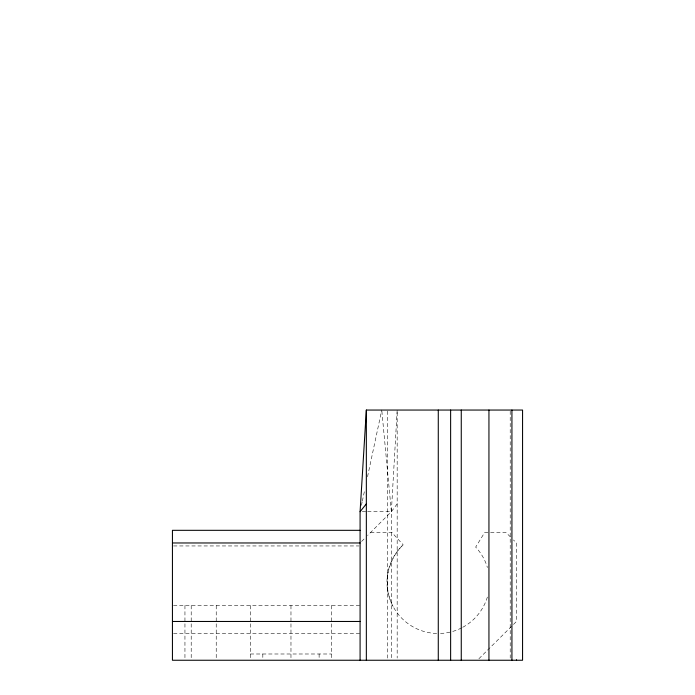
<?xml version="1.0" encoding="UTF-8"?>
<svg xmlns="http://www.w3.org/2000/svg" width="695" height="695" viewBox="0 0 695 695"><rect width="100%" height="100%" fill="white"/><g stroke="black" fill="none" stroke-linecap="round" stroke-linejoin="round"><path stroke-width="0.52" stroke-dasharray="3.48 2.61" d="M361.443 505.343L362.121 502.164M362.347 501.104L364.832 489.462M367.533 476.753L381.764 410.05M397.175 503.875L391.363 511.694L367.594 535.463M370.6 532.457L391.867 532.457L403.169 544.828C386.724 560.439 382.467 586.406 393.075 606.457M361.591 541.466L364.597 538.46M478.898 658.73L516.463 621.469L516.463 542.969L513.457 539.963M362.243 511.694L366.56 511.694M367.638 511.694L391.363 511.694L397.175 410.05L397.175 658.078M173.524 545.949L359.002 545.949M173.481 605.519L360.088 605.519M173.524 633.51L360.088 633.51M250.313 653.995L331.628 653.995M510.451 536.966L505.951 532.457L484.684 532.457L475.667 547.113A51.291 51.291 0 0 1 487.421 567.528M381.859 411.119L391.363 511.694L391.363 658.087M510.208 411.136L510.208 658.087M387.61 411.136L387.61 658.087M331.628 605.519L331.628 658.165M319.118 653.995L319.118 658.165M290.97 605.519L290.97 658.165M262.823 653.995L262.823 658.165M250.313 605.519L250.313 658.165M216.223 605.519L216.223 658.104M191.203 605.519L191.203 660.25M184.948 605.519L184.948 658.104M487.377 597.048A51.291 51.291 0 0 1 462.514 627.42M461.602 627.898A51.291 51.291 0 0 1 451.976 631.651M449.986 632.155A51.291 51.291 0 0 1 439.744 633.493M436.66 633.484A51.291 51.291 0 0 1 403.169 544.828"/><path stroke-width="1.04" d="M360.088 660.25L360.088 511.694L366.343 410.05L522.562 410.05L522.562 660.25L172.438 660.25L172.438 530.32L360.088 530.32M360.088 511.694L366.343 503.875M172.438 542.969L360.088 542.969M172.438 621.469L360.088 621.469M516.463 659.781L516.524 660.25M511.928 410.05L511.928 660.25M488.941 410.05L488.941 660.25M461.263 410.05L461.263 660.25M450.629 410.05L450.629 660.25M438.276 410.05L438.276 660.25M366.343 410.05L366.343 660.25"/></g></svg>
